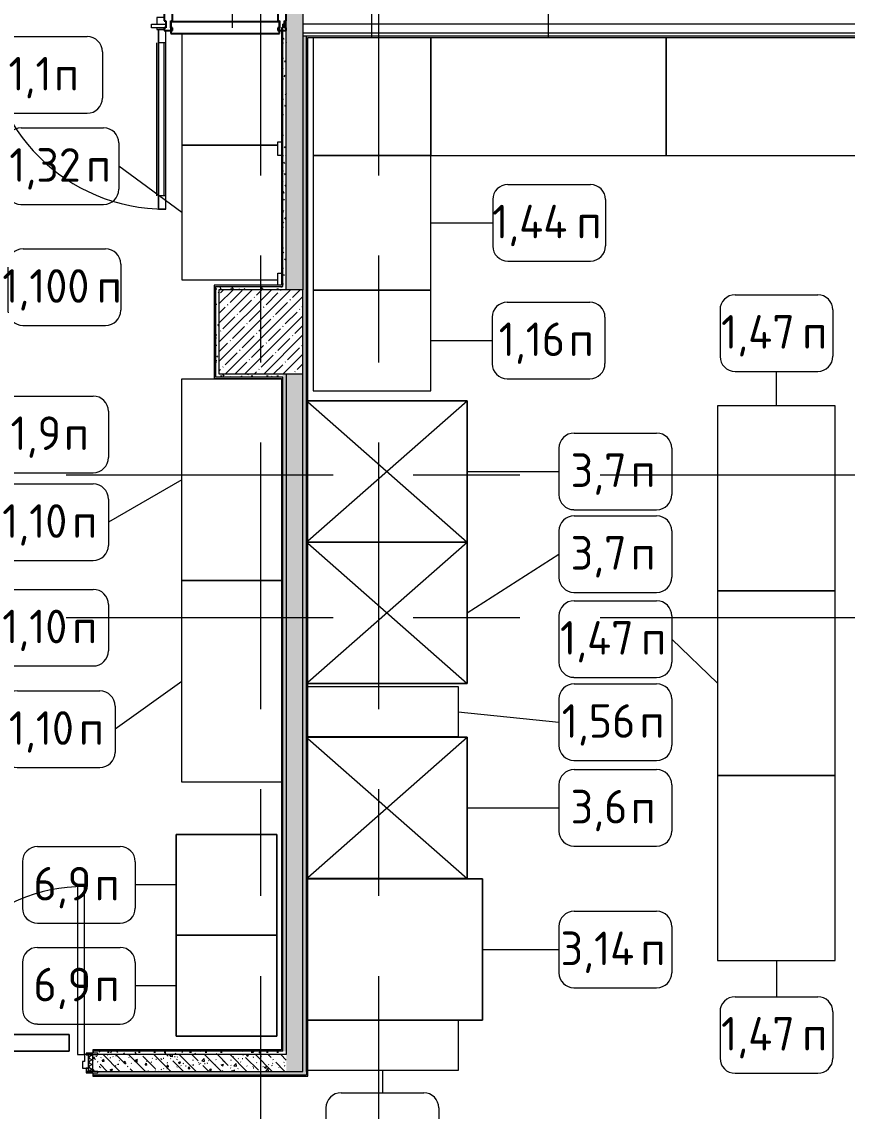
# Model space of a CAD drawing. Header units: millimetres. Extents: x 35840 to 252964, y -8553 to 29000.
# Drawn here: x 59038 to 63946, y 18363 to 24845 of the extents above; entities that cross this region are included whole.
import ezdxf

# ---------------------------------------------------------------- set-up
doc = ezdxf.new("R2010")
doc.units = ezdxf.units.MM
doc.linetypes.add('Осевая', pattern=[3175, 635, -476.25, 1587.5, -476.25])
for name, color, linetype, lineweight in [('A-DETL-GENF', 7, 'Continuous', 9), ('A-DOOR', 7, 'Continuous', 9), ('A-DOOR-FRAM-2', 7, 'Continuous', 9), ('A-GLAZ-CURT', 7, 'Continuous', 9), ('A-GLAZ-CURT-1', 7, 'Continuous', 25), ('A-GLAZ-CWMG', 7, 'Continuous', 9), ('A-GLAZ-CWMG-1', 7, 'Continuous', 25), ('A-WALL', 7, 'Continuous', 9), ('I-FURN-IDEN', 7, 'Continuous', 9), ('I-WALL', 7, 'Continuous', 9), ('S-COLS', 7, 'Continuous', 9), ('Оси-2', 7, 'Осевая', 9)]:
    doc.layers.add(name, color=color, linetype=linetype, lineweight=lineweight)
for name, color, linetype, lineweight, true_color in [('A-DOOR-1', 7, 'Continuous', 9, 0xc0c0c0), ('A-DOOR-FRAM-1', 7, 'Continuous', 9, 0xc0c0c0), ('A-WALL-1', 9, 'Continuous', 9, 0x808080), ('A-WALL-FNSH-1', 9, 'Continuous', 9, 0x808080), ('I-FURN-1', 9, 'Continuous', 9, 0x808080)]:
    doc.layers.add(name, color=color, linetype=linetype, lineweight=lineweight, true_color=true_color)
doc.styles.add('GOST Common', font='GOST_Common.ttf', dxfattribs={"height": 200})
pattern_1 = [(135, (600, 0), (-75.43415, -75.43415), [106.68, -17.78, 3.556, -17.78]), (135, (600, 75.39), (-75.43415, -75.43415), []), (50, (600, 0), (127.52922, -11.15758), [13.335, -146.685]), (355, (600, 0), (-24.66966, 133.74002), [10.668, -117.348]), (100.451, (610.63, -0.93), (102.85973, 122.58178), [11.333, -124.663]), (46.184, (600, 35.56), (189.75516, -29.43036), [20.002, -220.027]), (96.636, (615.81, 33.1), (166.1822, 173.1996), [17, -186.995]), (351.184, (600, 35.56), (166.18393, 173.1976), [16.002, -176.022]), (21, (617.78, 26.67), (106.13027, -71.58603), [13.335, -146.685]), (326, (617.78, 26.67), (43.26188, 128.93175), [10.668, -117.348]), (71.451, (626.62, 20.7), (149.39198, 57.34505), [11.333, -124.663]), (37.5, (600, 0), (2.162228, 59.188357), [3.353, -112.573, 3.353, -115.773, -117.792]), (37.5, (600, 0), (2.162228, 59.188357), [-235.052, 3.353, -114.44]), (7.5, (600, 0), (46.77386, 70.12615), [3.353, -64.567, 3.353, -109.906, -44.894]), (7.5, (600, 0), (46.77386, 70.12615), [-181.178, 3.353, -41.542]), (327.5, (560.35, 0), (94.91367, -4.010093), [3.353, -41.097, 3.353, -135.331, -184.023]), (327.5, (560.35, 0), (94.91367, -4.010093), [-183.134, 3.353, -180.67]), (317.5, (542.57, 0), (103.69057, 17.79882), [3.353, -54.432, 3.353, -88.748, -130.683]), (317.5, (542.57, 0), (103.69057, 17.79882), [-149.885, 3.353, -127.33])]
pattern_2 = [(0, (600, 0), (121.92, 30.48), [10.058, -81.382, 10.058, -81.382, -487.68]), (0, (600, 0), (121.92, 30.48), [-182.88, 10.058, -172.822, 10.058, -81.382, -213.36]), (0, (600, 0), (121.92, 30.48), [-457.2, 10.058, -50.902, 10.058, -142.342]), (120, (645.72, 15.24), (-87.356454, 90.345817), [10.058, -81.382, 10.058, -81.382, -487.68]), (120, (645.72, 15.24), (-87.356454, 90.345817), [-182.88, 10.058, -172.822, 10.058, -81.382, -213.36]), (120, (645.72, 15.24), (-87.356454, 90.345817), [-457.2, 10.058, -50.902, 10.058, -142.342]), (240, (660.96, 76.2), (-34.563546, -120.825817), [10.058, -81.382, 10.058, -81.382, -487.68]), (240, (660.96, 76.2), (-34.563546, -120.825817), [-182.88, 10.058, -172.822, 10.058, -81.382, -213.36]), (240, (660.96, 76.2), (-34.563546, -120.825817), [-457.2, 10.058, -50.902, 10.058, -142.342])]

# ---------------------------------------------------------------- blocks, each defined once
blk = doc.blocks.new('Дверь_Витражная_остекление_ - В-6 витраж-32305533-План расстановки мебели и оборудования 1 этажа в осях 12-23')
at = {"layer": 'A-DETL-GENF'}
for p, q in [((-535, 1080), (-490, 1080)), ((-535, 1080), (-535, 17)), ((-490, 1080), (-535, 1080)), ((-535, 1080), (-535, 17)), ((-490, 1080), (-490, 10)), ((-490, 10), (-490, 1080)), ((-535, 1000), (-490, 1000)), ((-525, 1000), (-525, 90)), ((-481, 1000), (-481, 90)), ((-535, 90), (-490, 90)), ((-490, 10), (-525, 10)), ((-525, 10), (-490, 10)), ((-480, 10), (-525, 10)), ((-480, 0), (-480, 10)), ((401, 64), (401, 19)), ((561, 54), (401, 54)), ((525, 10), (401, 10)), ((480, -60), (480, 10)), ((480, 10), (525, 10)), ((481, 19), (481, 64)), ((481, 64), (481, 19)), ((561, 64), (561, 19)), ((-525, -60), (-480, -60)), ((-480, -60), (-480, -20)), ((525, -60), (480, -60))]:
    blk.add_line(p, q, dxfattribs=at)
at = {"layer": 'A-DOOR-1'}
blk.add_line((-535, 1080), (-535, 17), dxfattribs=at)
blk.add_arc((-535, 10), 1070, 0.3759, 90, dxfattribs=at)
blk = doc.blocks.new('Прямоугольный импост - Импост структурный с накладкой - 160мм Темный-32302294-План расстановки мебели и оборудования 1 этажа в осях 12-23')
at = {"layer": 'A-GLAZ-CWMG-1'}
for p, q in [((-25, 40), (-25, 140)), ((-25, 140), (25, 140)), ((25, 140), (25, 40)), ((-15, 40), (-25, 40)), ((-25, -17), (-25, 0)), ((-25, 0), (-15, 0)), ((-15, 0), (-15, 40)), ((15, 40), (15, 0)), ((25, 40), (15, 40)), ((15, 0), (25, 0)), ((25, 0), (25, -17)), ((25, -17), (-25, -17))]:
    blk.add_line(p, q, dxfattribs=at)
blk = doc.blocks.new('110_Дверь_СКБ_1Ст_Внутренняя1 - Д-11 1100x2100h_кладовые _все__ коридор _между помещениями блока столовой__ моечные _все_-32089444-План расстановки мебели и оборудования 1 этажа в осях 12-23')
at = {"layer": 'A-DOOR'}
h = blk.add_hatch(dxfattribs=at)
h.set_pattern_fill('FP_25', color=256, style=0, pattern_type=2)
h.set_pattern_definition([(135, (1751.41, 114.685), (-14.14214, -14.14214), []), (225, (1751.41, 114.685), (14.14214, -14.14214), [])])
h.paths.add_polyline_path([(562.5, -50), (562.5, 50), (537.5, 50), (537.5, -50)])
at = {"layer": 'A-DOOR-FRAM-2'}
h = blk.add_hatch(dxfattribs=at)
h.set_pattern_fill('FP_26', color=256, style=0, pattern_type=2)
h.set_pattern_definition([(45, (-371.384, 114.685), (-14.1421, 14.1421), []), (135, (-371.384, 114.685), (-14.1421, -14.1421), [])])
h.paths.add_polyline_path([(-512.5, -50), (-512.5, 50), (-537.5, 50), (-537.5, -50)])
at = {"layer": 'A-DOOR-1'}
for p, q in [((512.5, 1050), (472.5, 1050)), ((472.5, 1050), (472.5, 50)), ((512.5, 50), (512.5, 1050)), ((472.5, 50), (512.5, 50))]:
    blk.add_line(p, q, dxfattribs=at)
blk.add_arc((512.5, 50), 1000, 90, 180, dxfattribs=at)
at = {"layer": 'A-DOOR-FRAM-1'}
for p, q in [((-497.5, 58), (-567.5, 58)), ((-567.5, 58), (-567.5, 50)), ((-567.5, 50), (-497.5, 50)), ((-512.5, 50), (-537.5, 50)), ((-537.5, 50), (-537.5, -50)), ((-487.5, 50), (-512.5, 50)), ((-512.5, 50), (-512.5, -30)), ((-512.5, -50), (-512.5, 50)), ((-497.5, 50), (-512.5, 50)), ((-512.5, 50), (-512.5, 49)), ((-512.5, 49), (-497.5, 49)), ((-497.5, 50), (-497.5, 58)), ((-497.5, 49), (-497.5, 50)), ((-487.5, 10), (-487.5, 50)), ((-477.5, 10), (-487.5, 10)), ((-477.5, -30), (-477.5, 10)), ((512.5, 10), (502.5, 10)), ((502.5, 10), (502.5, -30)), ((512.5, 50), (512.5, 10)), ((537.5, 50), (512.5, 50)), ((592.5, 58), (522.5, 58)), ((522.5, 58), (522.5, 50)), ((537.5, 50), (522.5, 50)), ((522.5, 50), (522.5, 49)), ((522.5, 50), (592.5, 50)), ((522.5, 49), (537.5, 49)), ((537.5, -30), (537.5, 50)), ((562.5, 50), (537.5, 50)), ((537.5, 50), (537.5, -50)), ((537.5, 49), (537.5, 50)), ((562.5, -50), (562.5, 50)), ((592.5, 50), (592.5, 58)), ((-497.5, -50), (-567.5, -50)), ((-567.5, -50), (-567.5, -58)), ((-567.5, -58), (-497.5, -58)), ((-537.5, -50), (-512.5, -50)), ((-512.5, -30), (-477.5, -30)), ((-497.5, -30), (-512.5, -30)), ((-512.5, -30), (-512.5, -50)), ((-512.5, -50), (-497.5, -50)), ((-497.5, -50), (-497.5, -30)), ((-497.5, -58), (-497.5, -50)), ((502.5, -30), (537.5, -30)), ((537.5, -30), (522.5, -30)), ((522.5, -30), (522.5, -50)), ((522.5, -50), (537.5, -50)), ((592.5, -50), (522.5, -50)), ((522.5, -50), (522.5, -58)), ((522.5, -58), (592.5, -58)), ((537.5, -50), (537.5, -30)), ((537.5, -50), (562.5, -50)), ((592.5, -58), (592.5, -50))]:
    blk.add_line(p, q, dxfattribs=at)
blk = doc.blocks.new('BSC_Колонна _Прямоугольная - 500х500-V50-План расстановки мебели и оборудования 1 этажа в осях 12-23')
at = {"layer": 'S-COLS'}
h = blk.add_hatch(dxfattribs=at)
h.set_pattern_fill('FP_77', color=256, style=0, pattern_type=2)
h.set_pattern_definition([(45, (-59860, -23000), (-57.02463, 57.02463), []), (45, (-59802.975, -23000), (-57.02463, 57.02463), [100.806, -20.161, 3.353, -16.808])])
h.paths.add_polyline_path([(-250, -250), (250, -250), (250, 250), (-250, 250)])
for p, q in [((250, 250), (-250, 250)), ((-250, 250), (-250, -250)), ((250, -250), (250, 250)), ((-250, -250), (250, -250))]:
    blk.add_line(p, q, dxfattribs=at)
blk = doc.blocks.new('Штора противопожарная_Рен - ШТ_700х700-22567375-План расстановки мебели и оборудования 1 этажа в осях 12-23')
at = {"layer": 'A-DOOR-1'}
for p, q in [((-422, 100), (-350, 100)), ((-350, 100), (-350, 78)), ((350, 100), (430, 100)), ((350, 78), (350, 100)), ((430, 100), (430, 78))]:
    blk.add_line(p, q, dxfattribs=at)
blk = doc.blocks.new('Системная панель - Стекло - 70мм-32304938-План расстановки мебели и оборудования 1 этажа в осях 12-23')
at = {"layer": 'A-GLAZ-CURT-1'}
for p, q in [((322.5, 35), (-322.5, 35)), ((-322.5, 35), (-322.5, -35)), ((322.5, -35), (322.5, 35)), ((-322.5, -35), (322.5, -35))]:
    blk.add_line(p, q, dxfattribs=at)
blk = doc.blocks.new('Прямоугольный импост - Импост структурный с накладкой - 160мм Темный-32302318-План расстановки мебели и оборудования 1 этажа в осях 12-23')
at = {"layer": 'A-GLAZ-CWMG-1'}
for p, q in [((0, 140), (-50, 140)), ((-50, 140), (-50, 40)), ((0, 40), (0, 140)), ((-50, 40), (-40, 40)), ((-40, 0), (-50, 0)), ((-50, 0), (-50, -17)), ((-40, 40), (-40, 0)), ((-10, 0), (-10, 40)), ((-10, 40), (0, 40)), ((0, 0), (-10, 0)), ((0, -17), (0, 0)), ((-50, -17), (0, -17))]:
    blk.add_line(p, q, dxfattribs=at)
blk = doc.blocks.new('Холодильник встроенный 1180 мм - 6_9п-25546520-План расстановки мебели и оборудования 1 этажа в осях 12-23')
at = {"layer": 'I-FURN-1'}
for p, q in [((305.1, 329.9), (-294.9, 329.9)), ((-294.9, 329.9), (-294.9, -270.1)), ((-294.9, -270.1), (-294.9, 329.9)), ((-294.9, 329.9), (305.1, 329.9)), ((305.1, -270.1), (305.1, 329.9)), ((305.1, 329.9), (305.1, -270.1)), ((-294.9, -270.1), (305.1, -270.1)), ((305.1, -270.1), (-294.9, -270.1))]:
    blk.add_line(p, q, dxfattribs=at)
blk = doc.blocks.new('Стол базовый прямоугольный - 1_5п-25624325-План расстановки мебели и оборудования 1 этажа в осях 12-23')
at = {"layer": 'I-FURN-1'}
for p, q in [((350, -300), (350, 270)), ((-315, -300), (350, -300))]:
    blk.add_line(p, q, dxfattribs=at)
blk = doc.blocks.new('Стол базовый прямоугольный - 1_32п-25624416-План расстановки мебели и оборудования 1 этажа в осях 12-23')
at = {"layer": 'I-FURN-1'}
for p, q in [((-400, 270), (-400, -300)), ((400, -300), (400, 270)), ((-400, -300), (400, -300))]:
    blk.add_line(p, q, dxfattribs=at)
blk = doc.blocks.new('Стол базовый прямоугольный - 1_10п-25624893-План расстановки мебели и оборудования 1 этажа в осях 12-23')
at = {"layer": 'I-FURN-1'}
for p, q in [((-600, -300), (-600, 292)), ((600, 292), (600, -300)), ((600, -300), (-600, -300))]:
    blk.add_line(p, q, dxfattribs=at)
blk = doc.blocks.new('Стол базовый прямоугольный - 1_10п-V164-План расстановки мебели и оборудования 1 этажа в осях 12-23')
at = {"layer": 'I-FURN-1'}
for p, q in [((-600, -300), (-600, 292)), ((600, 292), (600, -300)), ((600, -300), (-600, -300))]:
    blk.add_line(p, q, dxfattribs=at)
blk = doc.blocks.new('Стол базовый прямоугольный - 1_47п-25626775-План расстановки мебели и оборудования 1 этажа в осях 12-23')
at = {"layer": 'I-FURN-1'}
for p, q in [((550, 350), (-550, 350)), ((-550, 350), (-550, -350)), ((550, -350), (550, 350)), ((-550, -350), (550, -350))]:
    blk.add_line(p, q, dxfattribs=at)
blk = doc.blocks.new('Стол базовый прямоугольный - 1_24п-25626917-План расстановки мебели и оборудования 1 этажа в осях 12-23')
at = {"layer": 'I-FURN-1'}
for p, q in [((700, 350), (-700, 350)), ((-700, 350), (-700, -350)), ((700, -350), (700, 350)), ((-700, -350), (700, -350))]:
    blk.add_line(p, q, dxfattribs=at)
blk = doc.blocks.new('Стол базовый прямоугольный - 1_80п-25627007-План расстановки мебели и оборудования 1 этажа в осях 12-23')
at = {"layer": 'I-FURN-1'}
for p, q in [((350, 350), (-350, 350)), ((-350, 350), (-350, -350)), ((350, -350), (350, 350)), ((-350, -350), (350, -350))]:
    blk.add_line(p, q, dxfattribs=at)
blk = doc.blocks.new('Стол базовый прямоугольный - 1_44п-25627085-План расстановки мебели и оборудования 1 этажа в осях 12-23')
at = {"layer": 'I-FURN-1'}
for p, q in [((350, 400), (-350, 400)), ((-350, 400), (-350, -400)), ((350, -400), (350, 400)), ((-350, -400), (350, -400))]:
    blk.add_line(p, q, dxfattribs=at)
blk = doc.blocks.new('Стол базовый прямоугольный - 1_16п-25627146-План расстановки мебели и оборудования 1 этажа в осях 12-23')
at = {"layer": 'I-FURN-1'}
for p, q in [((350, 300), (-350, 300)), ((-350, 300), (-350, -300)), ((350, -300), (350, 300)), ((-350, -300), (350, -300))]:
    blk.add_line(p, q, dxfattribs=at)
blk = doc.blocks.new('Шкаф параметрический - 3_7п-25627451-План расстановки мебели и оборудования 1 этажа в осях 12-23')
at = {"layer": 'I-FURN-1'}
for p, q in [((8, 7), (956.6, 841)), ((956.6, 841), (8, 841)), ((8, 841), (956.6, 841)), ((8, 834), (956.6, 0)), ((956.6, 0), (956.6, 841)), ((956.6, 841), (956.6, 0)), ((8, 0), (956.6, 0)), ((956.6, 0), (8, 0))]:
    blk.add_line(p, q, dxfattribs=at)
blk = doc.blocks.new('Шкаф параметрический - 3_6п-25627516-План расстановки мебели и оборудования 1 этажа в осях 12-23')
at = {"layer": 'I-FURN-1'}
for p, q in [((8, 7), (956.6, 841)), ((956.6, 841), (8, 841)), ((8, 841), (956.6, 841)), ((8, 834), (956.6, 0)), ((956.6, 0), (956.6, 841)), ((956.6, 841), (956.6, 0)), ((8, 0), (956.6, 0)), ((956.6, 0), (8, 0))]:
    blk.add_line(p, q, dxfattribs=at)
blk = doc.blocks.new('Стол базовый прямоугольный - 1_56п-V166-План расстановки мебели и оборудования 1 этажа в осях 12-23')
at = {"layer": 'I-FURN-1'}
for p, q in [((-150, 450), (150, 450)), ((-150, -444.2), (-150, 450)), ((150, 450), (150, -444.2))]:
    blk.add_line(p, q, dxfattribs=at)
blk = doc.blocks.new('Марка_Мебель - В прямоуг_Balcon_Марка-25523697-План расстановки мебели и оборудования 1 этажа в осях 12-23')
at = {"layer": 'I-FURN-IDEN'}
for p, q in [((-2.455, 2.278), (2.455, 2.278)), ((-3.355, 1.378), (-3.355, -1.384)), ((3.355, 1.378), (3.355, -1.378)), ((-2.461, -2.278), (2.455, -2.278))]:
    blk.add_line(p, q, dxfattribs=at)
for centre, radius, start, end in [((-2.455, 1.378), 0.9, 90, 180), ((2.455, 1.378), 0.9, 0, 90), ((-2.461, -1.384), 0.893, 180, 270), ((2.455, -1.378), 0.9, 270, 0)]:
    blk.add_arc(centre, radius, start, end, dxfattribs=at)

msp = doc.modelspace()

# ---------------------------------------------------------------- hatches: boundary and pattern name
at = {"layer": 'I-WALL'}
h = msp.add_hatch(dxfattribs=at)
h.set_pattern_fill('FP_22', color=256, style=0, pattern_type=2)
h.set_pattern_definition(pattern_1)
h.paths.add_polyline_path([(60710, 18600), (60710, 22750), (60610, 22750), (60610, 18600)])
h.paths.add_polyline_path([(60710, 23250), (60710, 24950), (60610, 24950), (60610, 23250), (60682.8, 23250)])
h = msp.add_hatch(dxfattribs=at)
h.set_pattern_fill('FP_85', color=256, style=0, pattern_type=2)
h.set_pattern_definition(pattern_2)
h.paths.add_polyline_path([(60590, 23270), (60610, 23270), (60610, 24830), (60590, 24830), (60590, 23278)])
h = msp.add_hatch(dxfattribs=at)
h.set_pattern_fill('FP_85', color=256, style=0, pattern_type=2)
h.set_pattern_definition(pattern_2)
h.paths.add_polyline_path([(60710, 18600), (60730, 18600), (60730, 24760), (60710, 24760), (60710, 19339)])
h = msp.add_hatch(dxfattribs=at)
h.set_pattern_fill('FP_85', color=256, style=0, pattern_type=2)
h.set_pattern_definition(pattern_2)
h.paths.add_polyline_path([(60190, 22750), (60210, 22750), (60210, 23270), (60190, 23270), (60190, 23250)])
h = msp.add_hatch(dxfattribs=at)
h.set_pattern_fill('FP_85', color=256, style=0, pattern_type=2)
h.set_pattern_definition(pattern_2)
h.paths.add_polyline_path([(60210, 23250), (60610, 23250), (60610, 23270), (60210, 23270)])
h = msp.add_hatch(dxfattribs=at)
h.set_pattern_fill('FP_85', color=256, style=0, pattern_type=2)
h.set_pattern_definition(pattern_2)
h.paths.add_polyline_path([(60582, 22730), (60590, 22730), (60590, 22750), (60190, 22750), (60190, 22730), (60210, 22730)])
h = msp.add_hatch(dxfattribs=at)
h.set_pattern_fill('FP_85', color=256, style=0, pattern_type=2)
h.set_pattern_definition(pattern_2)
h.paths.add_polyline_path([(60590, 18720), (60610, 18720), (60610, 22750), (60590, 22750), (60590, 18728)])
h = msp.add_hatch(dxfattribs=at)
h.set_pattern_fill('FP_85', color=256, style=0, pattern_type=2)
h.set_pattern_definition(pattern_2)
h.paths.add_polyline_path([(60610, 18700), (60610, 18720), (59460, 18720), (59460, 18708), (59490, 18708), (59490, 18700), (60180.9, 18700)])
h.paths.add_polyline_path([(58130, 18700), (58330, 18700), (58330, 18708), (58360, 18708), (58360, 18720), (58130, 18720)])
h = msp.add_hatch(dxfattribs=at)
h.set_pattern_fill('FP_22', color=256, style=0, pattern_type=2)
h.set_pattern_definition(pattern_1)
h.paths.add_polyline_path([(60610, 18600), (60610, 18700), (59460, 18700), (59460, 18600), (60180.9, 18600)])
h.paths.add_polyline_path([(58330, 18600), (58360, 18600), (58360, 18700), (58130, 18700), (58130, 18600)])
h = msp.add_hatch(dxfattribs=at)
h.set_pattern_fill('FP_85', color=256, style=0, pattern_type=2)
h.set_pattern_definition(pattern_2)
h.paths.add_polyline_path([(60730, 18580), (60730, 18600), (59490, 18600), (59490, 18592), (59460, 18592), (59460, 18580), (60180.9, 18580)])
h.paths.add_polyline_path([(58006.9, 18580), (58360, 18580), (58360, 18592), (58330, 18592), (58330, 18600), (57550, 18600), (57550, 18580), (57644.6, 18580)])

# ---------------------------------------------------------------- linework, layer by layer
at = {"layer": 'A-WALL'}
for p, q in [((60590, 23270), (60590, 24830)), ((60730, 18600), (60730, 24760)), ((60210, 23270), (60590, 23270)), ((60590, 22730), (60190, 22730)), ((60590, 18720), (60590, 22730)), ((60590, 18720), (59460, 18720)), ((60610, 18700), (59490, 18700))]:
    msp.add_line(p, q, dxfattribs=at)
at = {"layer": 'A-WALL-1'}
for p, q in [((60610, 23250), (60610, 24950)), ((60710, 24950), (60710, 23250)), ((60610, 24830), (60590, 24830)), ((60730, 24760), (60710, 24760)), ((60190, 23270), (60190, 22730)), ((60610, 22750), (60610, 18700)), ((60710, 18600), (60710, 22750)), ((59460, 18720), (59460, 18708)), ((59460, 18592), (59460, 18580)), ((59460, 18580), (60730, 18580)), ((59490, 18600), (60710, 18600))]:
    msp.add_line(p, q, dxfattribs=at)
at = {"layer": 'A-WALL-FNSH-1'}
for p, q in [((60590, 24810), (60582, 24810)), ((60582, 24810), (60582, 23278)), ((66640, 24760), (60730, 24760)), ((60738, 24752), (66640, 24752)), ((60738, 18572), (60738, 24752)), ((60182, 23278), (60182, 22722)), ((60582, 23278), (60182, 23278)), ((60190, 23270), (60210, 23270)), ((60182, 22722), (60582, 22722)), ((60582, 22722), (60582, 18728)), ((60582, 18728), (59460, 18728)), ((59460, 18728), (59460, 18720)), ((59460, 18580), (59460, 18572)), ((59460, 18572), (60738, 18572)), ((60730, 18600), (60730, 18580))]:
    msp.add_line(p, q, dxfattribs=at)
at = {"layer": 'I-FURN-1'}
for p, q in [((61777.5, 19745), (60738, 19745)), ((60738, 19745), (61777.5, 19745)), ((61777.5, 18905), (61777.5, 19745)), ((61777.5, 19745), (61777.5, 18905)), ((60738, 18905), (61777.5, 18905)), ((61632.2, 18905), (60738, 18905)), ((61777.5, 18905), (61632.2, 18905)), ((59319.4, 18820), (58345.2, 18820)), ((58345.2, 18820), (59319.4, 18820)), ((59319.4, 18720), (59319.4, 18820)), ((59319.4, 18820), (59319.4, 18720)), ((58360, 18720), (59319.4, 18720)), ((59319.4, 18720), (58360, 18720))]:
    msp.add_line(p, q, dxfattribs=at)
at = {"layer": 'I-FURN-IDEN'}
for p, q in [((60290, 24810), (60290, 25092.7)), ((61120, 24750), (61120, 25092.7)), ((62170, 24750), (62170, 25092.7)), ((59990, 23710), (59614.7, 23986.2)), ((61470, 23649.1), (61834.5, 23649.1)), ((61470, 22949.1), (61834.5, 22949.1)), ((63525, 22560), (63525, 22765.2)), ((61686.6, 22170), (62231.8, 22170)), ((59990, 22120), (59553.1, 21867.6)), ((61686.6, 21329), (62231.8, 21677.9)), ((63175, 20910), (62902.8, 21172.4)), ((59990, 20920), (59592.7, 20636)), ((61632.2, 20740), (62231.8, 20678)), ((61686.6, 20168.1), (62231.8, 20168.1)), ((59955.1, 19709.9), (59712.7, 19709.9)), ((61777.5, 19325), (62231.8, 19325)), ((63525, 19260), (63525, 19044.6)), ((59955.1, 19109.9), (59712.7, 19109.9)), ((61182.2, 18605), (61182.2, 18472.8))]:
    msp.add_line(p, q, dxfattribs=at)
at = {"layer": 'I-WALL'}
for p, q in [((59810, 24830), (59895, 24830)), ((59810, 24810), (59810, 24830)), ((66660, 24830), (60710, 24830)), ((59885, 24810), (59810, 24810)), ((60710, 24780), (66660, 24780))]:
    msp.add_line(p, q, dxfattribs=at)
at = {"layer": 'Оси-2'}
for p, q in [((60460, 593.7), (60460, 24898.1)), ((61160, 593.7), (61160, 24898.1)), ((39140.1, 22150), (82060, 22150)), ((39140.1, 21300), (82060, 21300))]:
    msp.add_line(p, q, dxfattribs=at)

# ---------------------------------------------------------------- block references
at = {"layer": 'A-DOOR', "rotation": 180}
msp.add_blockref('Дверь_Витражная_остекление_ - В-6 витраж-32305533-План расстановки мебели и оборудования 1 этажа в осях 12-23', (59360, 24810), dxfattribs=at)
at = {"layer": 'A-DOOR-1', "rotation": 89.99999999999991}
msp.add_blockref('Штора противопожарная_Рен - ШТ_700х700-22567375-План расстановки мебели и оборудования 1 этажа в осях 12-23', (60660, 23700), dxfattribs=at)
at = {"layer": 'A-DOOR-1'}
msp.add_blockref('110_Дверь_СКБ_1Ст_Внутренняя1 - Д-11 1100x2100h_кладовые _все__ коридор _между помещениями блока столовой__ моечные _все_-32089444-План расстановки мебели и оборудования 1 этажа в осях 12-23', (58897.5, 18650), dxfattribs=at)
at = {"layer": 'A-GLAZ-CURT', "rotation": 180}
msp.add_blockref('Системная панель - Стекло - 70мм-32304938-План расстановки мебели и оборудования 1 этажа в осях 12-23', (60247.5, 24810), dxfattribs=at)
at = {"layer": 'A-GLAZ-CWMG', "extrusion": (0, 0, -1)}
msp.add_blockref('Прямоугольный импост - Импост структурный с накладкой - 160мм Темный-32302294-План расстановки мебели и оборудования 1 этажа в осях 12-23', (-59910, 24810), dxfattribs=at)
at = {"layer": 'A-GLAZ-CWMG'}
msp.add_blockref('Прямоугольный импост - Импост структурный с накладкой - 160мм Темный-32302318-План расстановки мебели и оборудования 1 этажа в осях 12-23', (60610, 24810), dxfattribs=at)
at = {"layer": 'I-FURN-1'}
for name, p, rotation in [('Стол базовый прямоугольный - 1_5п-25624325-План расстановки мебели и оборудования 1 этажа в осях 12-23', (60290, 24460), 270.0000000000003), ('Стол базовый прямоугольный - 1_80п-25627007-План расстановки мебели и оборудования 1 этажа в осях 12-23', (61120, 24400), 180), ('Стол базовый прямоугольный - 1_24п-25626917-План расстановки мебели и оборудования 1 этажа в осях 12-23', (62170, 24400), 180), ('Стол базовый прямоугольный - 1_24п-25626917-План расстановки мебели и оборудования 1 этажа в осях 12-23', (63570, 24400), 180), ('Стол базовый прямоугольный - 1_32п-25624416-План расстановки мебели и оборудования 1 этажа в осях 12-23', (60290, 23710), 270.0000000000003), ('Стол базовый прямоугольный - 1_44п-25627085-План расстановки мебели и оборудования 1 этажа в осях 12-23', (61120, 23649.1), 180), ('Стол базовый прямоугольный - 1_16п-25627146-План расстановки мебели и оборудования 1 этажа в осях 12-23', (61120, 22949.1), 180), ('Стол базовый прямоугольный - 1_10п-25624893-План расстановки мебели и оборудования 1 этажа в осях 12-23', (60290, 22120), 269.9999999999998), ('Стол базовый прямоугольный - 1_47п-25626775-План расстановки мебели и оборудования 1 этажа в осях 12-23', (63525, 22010), 90.00000000000006), ('Стол базовый прямоугольный - 1_10п-V164-План расстановки мебели и оборудования 1 этажа в осях 12-23', (60290, 20920), 269.9999999999998), ('Стол базовый прямоугольный - 1_47п-25626775-План расстановки мебели и оборудования 1 этажа в осях 12-23', (63525, 20910), 90.00000000000006), ('Стол базовый прямоугольный - 1_56п-V166-План расстановки мебели и оборудования 1 этажа в осях 12-23', (61182.2, 20740), 270.0000000000001), ('Стол базовый прямоугольный - 1_47п-25626775-План расстановки мебели и оборудования 1 этажа в осях 12-23', (63525, 19810), 90.00000000000006), ('Стол базовый прямоугольный - 1_56п-V166-План расстановки мебели и оборудования 1 этажа в осях 12-23', (61182.2, 18755), 270.0000000000001)]:
    msp.add_blockref(name, p, dxfattribs=dict(at, rotation=rotation))
for name, p in [('Шкаф параметрический - 3_7п-25627451-План расстановки мебели и оборудования 1 этажа в осях 12-23', (60730, 21749.5)), ('Шкаф параметрический - 3_7п-25627451-План расстановки мебели и оборудования 1 этажа в осях 12-23', (60730, 20908.5)), ('Шкаф параметрический - 3_6п-25627516-План расстановки мебели и оборудования 1 этажа в осях 12-23', (60730, 19747.6)), ('Холодильник встроенный 1180 мм - 6_9п-25546520-План расстановки мебели и оборудования 1 этажа в осях 12-23', (60250, 19680)), ('Холодильник встроенный 1180 мм - 6_9п-25546520-План расстановки мебели и оборудования 1 этажа в осях 12-23', (60250, 19080))]:
    msp.add_blockref(name, p, dxfattribs=at)
at = {"layer": 'I-FURN-IDEN', "xscale": 99.99999999999993, "yscale": 99.99999999999993, "zscale": 99.99999999999993}
for p in [(59181.9, 24528.8), (59279.3, 23986.2), (62173.5, 23649.1), (59290.8, 23266.1), (63525, 22992.9), (62170, 22949.1), (59217.6, 22390), (62567.3, 22170), (59217.6, 21867.6), (62567.3, 21677.9), (59217.6, 21240), (62567.3, 21172.4), (62567.3, 20678), (59257.2, 20636), (62567.3, 20168.1), (59377.2, 19709.9), (62567.3, 19325), (59377.2, 19109.9), (63525, 18816.8), (61182.2, 18245.1)]:
    msp.add_blockref('Марка_Мебель - В прямоуг_Balcon_Марка-25523697-План расстановки мебели и оборудования 1 этажа в осях 12-23', p, dxfattribs=at)
at = {"layer": 'S-COLS'}
msp.add_blockref('BSC_Колонна _Прямоугольная - 500х500-V50-План расстановки мебели и оборудования 1 этажа в осях 12-23', (60460, 23000), dxfattribs=at)

# ---------------------------------------------------------------- texts
at = {"layer": 'I-FURN-IDEN', "char_height": 200, "attachment_point": 1, "style": 'GOST Common'}
for s, insert, width in [('1,1', (58958.9, 24635.9), 328.692), ('\\fGOST Common|b0|i0|c204|p34|;п', (59230.1, 24635.9), 176.371), ('1,32', (58963.8, 24093.2), 553.164), ('\\fGOST Common|b0|i0|c204|p34|;п', (59420.2, 24093.2), 176.371), ('1,44', (61834.5, 23756.2), 609.282), ('\\fGOST Common|b0|i0|c204|p34|;п', (62337.2, 23756.2), 176.371), ('1,100', (58922.3, 23373.2), 681.434), ('\\fGOST Common|b0|i0|c204|p34|;п', (59484.5, 23373.2), 176.371), ('1,47', (63196, 23100), 585.232), ('1,16', (61874, 23056.2), 505.063), ('\\fGOST Common|b0|i0|c204|p34|;п', (63678.9, 23100), 176.371), ('\\fGOST Common|b0|i0|c204|p34|;п', (62290.7, 23056.2), 176.371), ('1,9', (58971.1, 22497.1), 384.81), ('\\fGOST Common|b0|i0|c204|p34|;п', (59288.6, 22497.1), 176.371), ('3,7', (62301.3, 22277), 432.911), ('\\fGOST Common|b0|i0|c204|p34|;п', (62658.5, 22277), 176.371), ('1,10', (58921.6, 21974.6), 505.063), ('\\fGOST Common|b0|i0|c204|p34|;п', (59338.3, 21974.6), 176.371), ('3,7', (62301.3, 21785), 432.911), ('\\fGOST Common|b0|i0|c204|p34|;п', (62658.5, 21785), 176.371), ('1,10', (58921.6, 21347.1), 505.063), ('\\fGOST Common|b0|i0|c204|p34|;п', (59338.3, 21347.1), 176.371), ('1,47', (62238.3, 21279.5), 585.232), ('\\fGOST Common|b0|i0|c204|p34|;п', (62721.1, 21279.5), 176.371), ('1,10', (58961.2, 20743.1), 505.063), ('1,56', (62248.3, 20785), 561.181), ('\\fGOST Common|b0|i0|c204|p34|;п', (59378, 20743.1), 176.371), ('\\fGOST Common|b0|i0|c204|p34|;п', (62711.3, 20785), 176.371), ('3,6', (62301.3, 20275.1), 432.911), ('\\fGOST Common|b0|i0|c204|p34|;п', (62658.5, 20275.1), 176.371), ('6,9', (59107.7, 19816.9), 440.928), ('\\fGOST Common|b0|i0|c204|p34|;п', (59471.5, 19816.9), 176.371), ('3,14', (62241.3, 19432.1), 577.215), ('\\fGOST Common|b0|i0|c204|p34|;п', (62717.5, 19432.1), 176.371), ('6,9', (59107.7, 19216.9), 440.928), ('\\fGOST Common|b0|i0|c204|p34|;п', (59471.5, 19216.9), 176.371), ('1,47', (63196, 18923.9), 585.232), ('\\fGOST Common|b0|i0|c204|p34|;п', (63678.9, 18923.9), 176.371)]:
    msp.add_mtext(s, dxfattribs=dict(at, insert=insert, width=width))

doc.saveas('drawing.dxf')
